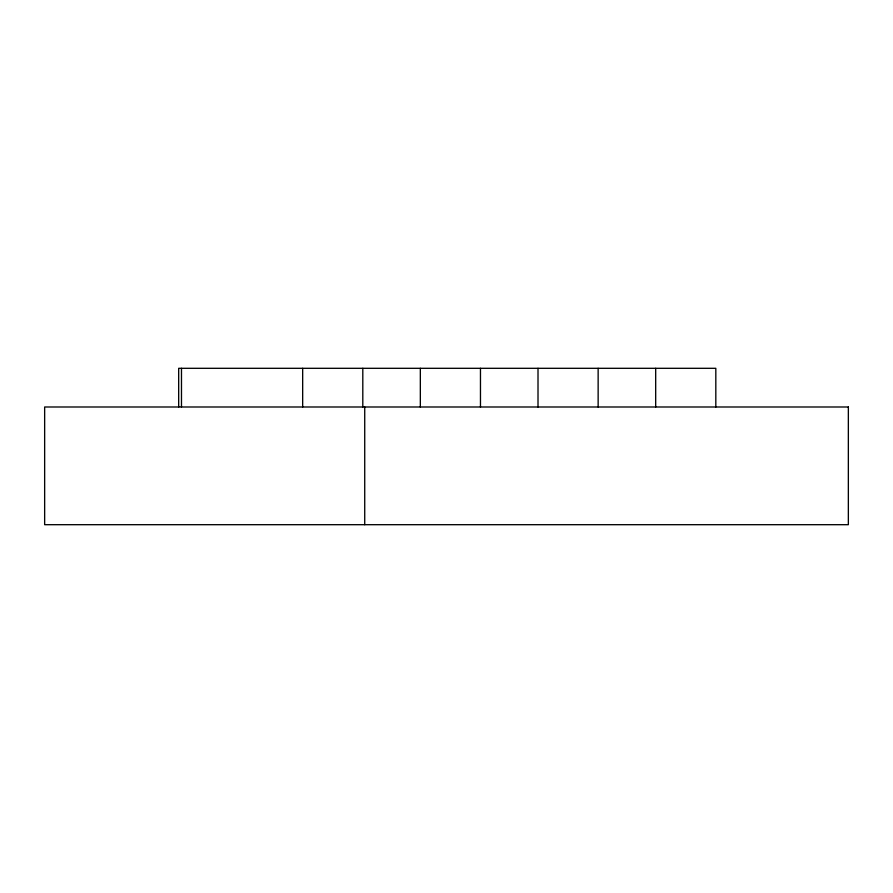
<?xml version="1.0" encoding="UTF-8"?>
<svg xmlns="http://www.w3.org/2000/svg" width="893" height="893" viewBox="0 0 893 893"><rect width="100%" height="100%" fill="white"/><g stroke="black" fill="none" stroke-linecap="round" stroke-linejoin="round"><path stroke-width="1.34" d="M715.818 406.996L715.818 368.307L178.678 368.307L178.678 406.996M655.685 368.307L655.685 406.996M598.143 368.307L598.143 406.996M538.01 368.307L538.01 406.996M480.467 368.307L480.467 406.996M420.335 368.307L420.335 406.996M364.724 406.996L364.724 524.693M362.804 368.307L362.804 406.996M302.671 368.307L302.671 406.996M181.48 368.307L181.48 406.996M848.35 406.996L44.65 406.996L44.65 524.693L848.35 524.693L848.35 406.996"/></g></svg>
